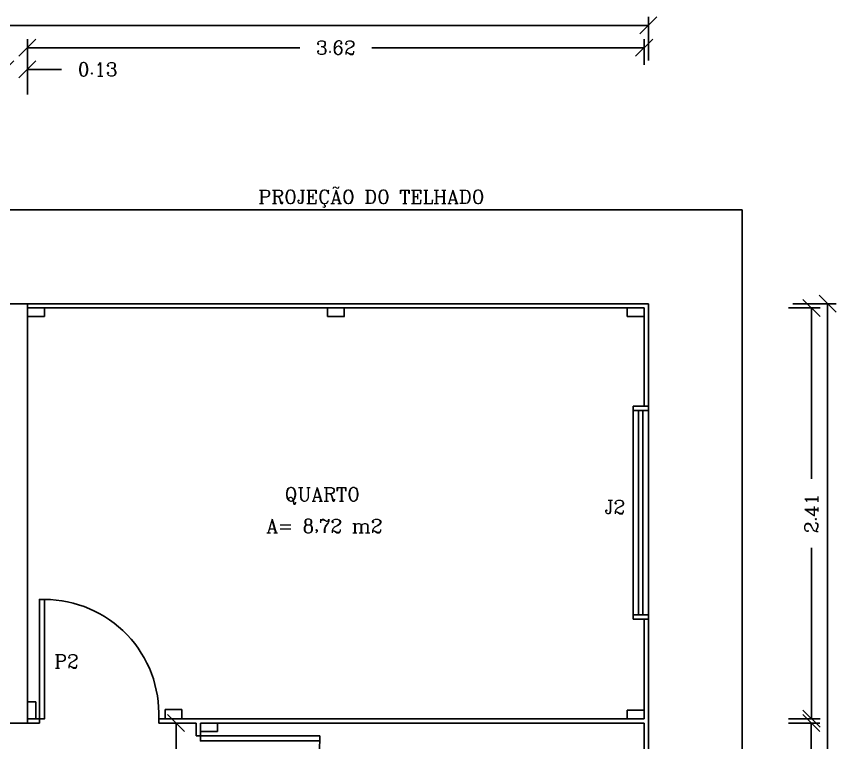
# Model space of a CAD drawing. Extents: x -7 to 226, y -20 to 32.
# Drawn here: x 116.471 to 121.284, y 16.795 to 21.056 of the extents above; entities that cross this region are included whole.
import ezdxf
from ezdxf.enums import TextEntityAlignment as Align

# ---------------------------------------------------------------- set-up
doc = ezdxf.new("R2010")
doc.units = 0
doc.header["$LTSCALE"] = 20
doc.linetypes.add('DASHED2', pattern=[0.375, 0.25, -0.125])
doc.layers.get('0').update_dxf_attribs({"linetype": 'CONTINUOUS'})
doc.layers.get('DEFPOINTS').update_dxf_attribs({"linetype": 'CONTINUOUS'})
for name, color, linetype in [('CONCRETO', 5, 'CONTINUOUS'), ('COTAS', 244, 'CONTINUOUS'), ('DIM', 244, 'CONTINUOUS'), ('JANELA', 5, 'CONTINUOUS'), ('PAREDALV', 7, 'CONTINUOUS'), ('PAREDE', 250, 'CONTINUOUS'), ('PORTA', 1, 'CONTINUOUS'), ('TEXTO', 244, 'CONTINUOUS'), ('VISTAL', 30, 'CONTINUOUS'), ('VISTAP', 244, 'CONTINUOUS')]:
    doc.layers.add(name, color=color, linetype=linetype)
doc.styles.add('ROMANC', font='romanc.shx', dxfattribs={"height": 0.08})
doc.dimstyles.new('ROMANC', dxfattribs={"dimtxt": 0.1, "dimasz": 0.18, "dimexe": 0.05, "dimexo": 0.0625, "dimgap": 0.09, "dimtad": 0, "dimzin": 0, "dimtxsty": 'ROMANC', "dimblk1": 'NONE', "dimblk2": 'NONE', "dimsah": 1, "dimcen": 0.09, "dimclrd": 244, "dimclre": 244, "dimclrt": 244, "dimazin": 3, "dimtfac": 1, "dimtdec": 4, "dimtofl": 0, "dimtmove": 0, "dimatfit": 3, "dimtolj": 1, "dimtzin": 0})

# ---------------------------------------------------------------- blocks, each defined once
blk = doc.blocks.new('_OBLIQUE')
at = {"color": 0, "linetype": 'BYBLOCK'}
blk.add_line((-0.5, -0.5), (0.5, 0.5), dxfattribs=at)
blk = doc.blocks.new('*D19')
at = {"color": 244, "linetype": 'BYBLOCK'}
for p, q in [((151.5031, 2.0469), (151.5031, 2.1967)), ((155.1216, 2.0469), (155.1216, 2.1967)), ((151.5031, 2.1467), (153.1005, 2.1467)), ((155.1216, 2.1467), (153.5243, 2.1467))]:
    blk.add_line(p, q, dxfattribs=at)
at = {"layer": 'DEFPOINTS', "color": 0, "linetype": 'BYBLOCK'}
for p in [(155.1216, 2.1467), (151.5031, 1.9844), (155.1216, 1.9844)]:
    blk.add_point(p, dxfattribs=at)
at = {"color": 244, "linetype": 'BYBLOCK', "xscale": 0.1, "yscale": 0.1, "zscale": 0.1, "rotation": 180}
blk.add_blockref('_OBLIQUE', (151.5031, 2.1467), dxfattribs=at)
at = {"color": 244, "linetype": 'BYBLOCK', "xscale": 0.1, "yscale": 0.1, "zscale": 0.1}
blk.add_blockref('_OBLIQUE', (155.1216, 2.1467), dxfattribs=at)
at = {"color": 244, "linetype": 'BYBLOCK', "insert": (153.3124, 2.1467), "char_height": 0.08, "attachment_point": 5, "style": 'ROMANC'}
blk.add_mtext('\\A1;3.62', dxfattribs=at)
blk = doc.blocks.new('*D20')
at = {"color": 244, "linetype": 'BYBLOCK'}
for p, q in [((146.7681, 2.0719), (146.7681, 2.3277)), ((155.1466, 2.0719), (155.1466, 2.3277)), ((146.7681, 2.2777), (150.7455, 2.2777)), ((155.1466, 2.2777), (151.1693, 2.2777))]:
    blk.add_line(p, q, dxfattribs=at)
at = {"layer": 'DEFPOINTS', "color": 0, "linetype": 'BYBLOCK'}
for p in [(155.1466, 2.2777), (146.7681, 2.0094), (155.1466, 2.0094)]:
    blk.add_point(p, dxfattribs=at)
at = {"color": 244, "linetype": 'BYBLOCK', "xscale": 0.1, "yscale": 0.1, "zscale": 0.1, "rotation": 180}
blk.add_blockref('_OBLIQUE', (146.7681, 2.2777), dxfattribs=at)
at = {"color": 244, "linetype": 'BYBLOCK', "xscale": 0.1, "yscale": 0.1, "zscale": 0.1}
blk.add_blockref('_OBLIQUE', (155.1466, 2.2777), dxfattribs=at)
at = {"color": 244, "linetype": 'BYBLOCK', "insert": (150.9574, 2.2777), "char_height": 0.08, "attachment_point": 5, "style": 'ROMANC'}
blk.add_mtext('\\A1;8.38', dxfattribs=at)
blk = doc.blocks.new('*D22')
at = {"color": 244, "linetype": 'BYBLOCK'}
for p, q in [((151.3731, 1.9419), (151.3731, 2.2447)), ((151.5031, 2.0469), (151.5031, 2.2447)), ((151.3731, 2.1947), (151.3731, 2.1947)), ((151.5031, 2.1947), (151.7031, 2.1947))]:
    blk.add_line(p, q, dxfattribs=at)
at = {"layer": 'DEFPOINTS', "color": 0, "linetype": 'BYBLOCK'}
for p in [(151.5031, 2.1947), (151.5031, 1.9844), (151.3731, 1.8794)]:
    blk.add_point(p, dxfattribs=at)
at = {"color": 244, "linetype": 'BYBLOCK', "xscale": 0.1, "yscale": 0.1, "zscale": 0.1}
blk.add_blockref('_OBLIQUE', (151.3731, 2.1947), dxfattribs=at)
at = {"color": 244, "linetype": 'BYBLOCK', "xscale": 0.1, "yscale": 0.1, "zscale": 0.1, "rotation": 180}
blk.add_blockref('_OBLIQUE', (151.5031, 2.1947), dxfattribs=at)
at = {"color": 244, "linetype": 'BYBLOCK', "insert": (151.915, 2.1947), "char_height": 0.08, "attachment_point": 5, "style": 'ROMANC'}
blk.add_mtext('\\A1;0.13', dxfattribs=at)
blk = doc.blocks.new('*D23')
at = {"color": 244, "linetype": 'BYBLOCK'}
for p, q in [((155.1841, 1.9844), (155.3688, 1.9844)), ((155.3188, 1.9844), (155.3188, 0.9818)), ((155.3188, -0.4256), (155.3188, 0.577)), ((155.1841, -0.4256), (155.3688, -0.4256))]:
    blk.add_line(p, q, dxfattribs=at)
at = {"layer": 'DEFPOINTS', "color": 0, "linetype": 'BYBLOCK'}
for p in [(155.1216, 1.9844), (155.1216, -0.4256), (155.3188, -0.4256)]:
    blk.add_point(p, dxfattribs=at)
at = {"color": 244, "linetype": 'BYBLOCK', "xscale": 0.1, "yscale": 0.1, "zscale": 0.1}
for p, rotation in [((155.3188, 1.9844), 90), ((155.3188, -0.4256), 270)]:
    blk.add_blockref('_OBLIQUE', p, dxfattribs=dict(at, rotation=rotation))
at = {"color": 244, "linetype": 'BYBLOCK', "insert": (155.3188, 0.7794), "char_height": 0.08, "attachment_point": 5, "rotation": 90, "style": 'ROMANC'}
blk.add_mtext('\\A1;2.41', dxfattribs=at)
blk = doc.blocks.new('*D24')
at = {"color": 244, "linetype": 'BYBLOCK'}
for p, q in [((155.1841, -0.4506), (155.3674, -0.4506)), ((155.3174, -0.4506), (155.3174, -1.9962)), ((155.3174, -3.9656), (155.3174, -2.42)), ((155.1841, -3.9656), (155.3674, -3.9656))]:
    blk.add_line(p, q, dxfattribs=at)
at = {"layer": 'DEFPOINTS', "color": 0, "linetype": 'BYBLOCK'}
for p in [(155.1216, -0.4506), (155.1216, -3.9656), (155.3174, -3.9656)]:
    blk.add_point(p, dxfattribs=at)
at = {"color": 244, "linetype": 'BYBLOCK', "xscale": 0.1, "yscale": 0.1, "zscale": 0.1}
for p, rotation in [((155.3174, -0.4506), 90), ((155.3174, -3.9656), 270)]:
    blk.add_blockref('_OBLIQUE', p, dxfattribs=dict(at, rotation=rotation))
at = {"color": 244, "linetype": 'BYBLOCK', "insert": (155.3174, -2.2081), "char_height": 0.08, "attachment_point": 5, "rotation": 90, "style": 'ROMANC'}
blk.add_mtext('\\A1;3.52', dxfattribs=at)
blk = doc.blocks.new('*D25')
at = {"color": 244, "linetype": 'BYBLOCK'}
for p, q in [((155.2091, 2.0094), (155.4635, 2.0094)), ((155.4135, 2.0094), (155.4135, -0.7787)), ((155.4135, -3.9906), (155.4135, -1.2025)), ((155.2091, -3.9906), (155.4635, -3.9906))]:
    blk.add_line(p, q, dxfattribs=at)
at = {"layer": 'DEFPOINTS', "color": 0, "linetype": 'BYBLOCK'}
for p in [(155.1466, 2.0094), (155.1466, -3.9906), (155.4135, -3.9906)]:
    blk.add_point(p, dxfattribs=at)
at = {"color": 244, "linetype": 'BYBLOCK', "xscale": 0.1, "yscale": 0.1, "zscale": 0.1}
for p, rotation in [((155.4135, 2.0094), 90), ((155.4135, -3.9906), 270)]:
    blk.add_blockref('_OBLIQUE', p, dxfattribs=dict(at, rotation=rotation))
at = {"color": 244, "linetype": 'BYBLOCK', "insert": (155.4135, -0.9906), "char_height": 0.08, "attachment_point": 5, "rotation": 90, "style": 'ROMANC'}
blk.add_mtext('\\A1;6.00', dxfattribs=at)
blk = doc.blocks.new('*D35')
at = {"color": 244, "linetype": 'BYBLOCK'}
for p, q in [((152.4307, -0.4506), (152.3249, -0.4506)), ((152.3749, -0.4506), (152.3749, -0.6637)), ((152.3749, -1.3006), (152.3749, -1.0875)), ((152.4307, -1.3006), (152.3249, -1.3006))]:
    blk.add_line(p, q, dxfattribs=at)
at = {"layer": 'DEFPOINTS', "color": 0, "linetype": 'BYBLOCK'}
for p in [(152.4932, -0.4506), (152.3749, -1.3006), (152.4932, -1.3006)]:
    blk.add_point(p, dxfattribs=at)
at = {"color": 244, "linetype": 'BYBLOCK', "xscale": 0.1, "yscale": 0.1, "zscale": 0.1}
for p, rotation in [((152.3749, -0.4506), 90), ((152.3749, -1.3006), 270)]:
    blk.add_blockref('_OBLIQUE', p, dxfattribs=dict(at, rotation=rotation))
at = {"color": 244, "linetype": 'BYBLOCK', "insert": (152.3749, -0.8756), "char_height": 0.08, "attachment_point": 5, "rotation": 90, "style": 'ROMANC'}
blk.add_mtext('\\A1;0.85', dxfattribs=at)

msp = doc.modelspace()

# ---------------------------------------------------------------- linework, layer by layer
at = {"layer": 'CONCRETO', "color": 250, "linetype": 'CONTINUOUS'}
for p, q in [((116.5861, 17.0349), (116.5361, 17.0349)), ((117.3434, 16.9894), (117.4418, 16.9894))]:
    msp.add_line(p, q, dxfattribs=at)
at = {"layer": 'DIM', "color": 30, "linetype": 'DASHED2'}
msp.add_line((116.0735, 19.9199), (120.7296, 19.9199), dxfattribs=at)
at = {"layer": 'JANELA', "color": 1}
for p, q in [((120.1221, 18.7445), (120.1221, 17.5445)), ((120.1471, 18.7445), (120.1471, 17.5445))]:
    msp.add_line(p, q, dxfattribs=at)
at = {"layer": 'PAREDALV'}
for p, q in [((116.5361, 19.3699), (116.1061, 19.3699)), ((116.5361, 16.9099), (116.5361, 19.3699)), ((116.5361, 16.9099), (116.3361, 16.9099))]:
    msp.add_line(p, q, dxfattribs=at)
at = {"layer": 'PAREDE'}
for p, q in [((116.5361, 19.3699), (120.1796, 19.3699)), ((120.1796, 19.3699), (120.1796, 18.7445)), ((116.5361, 19.3449), (120.1546, 19.3449)), ((120.1546, 19.3449), (120.1546, 18.7695)), ((120.0896, 18.7445), (120.0896, 18.7695)), ((120.0896, 17.5195), (120.0896, 17.5445)), ((120.1546, 17.5195), (120.1546, 16.9349)), ((120.1796, 17.5445), (120.1796, 13.3699)), ((117.5262, 16.9099), (117.5262, 16.8349)), ((117.5512, 16.9099), (117.5512, 16.8349)), ((120.1546, 16.9099), (120.1546, 13.3949))]:
    msp.add_line(p, q, dxfattribs=at)
at = {"layer": 'PAREDE', "color": 250, "linetype": 'CONTINUOUS'}
for p, q in [((116.6361, 19.3449), (116.6361, 19.2949)), ((118.2961, 19.3449), (118.2961, 19.2949)), ((118.3946, 19.3449), (118.3946, 19.2949)), ((120.0546, 19.3449), (120.0546, 19.2949)), ((116.6361, 19.2949), (116.5361, 19.2949)), ((118.2961, 19.2949), (118.3961, 19.2949)), ((120.0546, 19.2949), (120.1546, 19.2949)), ((116.5861, 17.0349), (116.5861, 16.9349)), ((117.3434, 16.9894), (117.3434, 16.9394)), ((117.4418, 16.9894), (117.4418, 16.9394)), ((120.0545, 16.9349), (120.0545, 16.9852)), ((120.0545, 16.9852), (120.1546, 16.9852)), ((116.5861, 16.9349), (116.5361, 16.9349)), ((117.6514, 16.8599), (117.6514, 16.9099)), ((117.5514, 16.8599), (117.6514, 16.8599))]:
    msp.add_line(p, q, dxfattribs=at)
at = {"layer": 'PAREDE', "color": 250}
for p, q in [((120.1796, 18.7695), (120.0896, 18.7695)), ((120.1796, 18.7445), (120.0896, 18.7445)), ((120.1796, 18.7445), (120.1546, 18.7445)), ((120.1796, 17.5445), (120.0896, 17.5445)), ((120.1796, 17.5195), (120.0896, 17.5195)), ((120.1796, 17.5445), (120.1546, 17.5445)), ((116.6061, 16.9349), (116.5361, 16.9349)), ((116.6061, 16.9099), (116.5361, 16.9099)), ((116.6061, 16.9349), (116.6061, 16.9099)), ((120.1546, 16.9349), (117.3061, 16.9349)), ((117.3061, 16.9349), (117.3061, 16.9099)), ((117.5262, 16.9099), (117.3061, 16.9099)), ((120.1546, 16.9099), (117.5512, 16.9099)), ((117.5512, 16.8349), (117.5262, 16.8349))]:
    msp.add_line(p, q, dxfattribs=at)
at = {"layer": 'PORTA'}
for points in [[(116.6061, 16.9349), (116.6361, 16.9349), (116.6361, 17.6349), (116.6061, 17.6349)], [(117.5512, 16.8349), (117.5512, 16.8049), (118.2512, 16.8049), (118.2512, 16.8349)]]:
    msp.add_lwpolyline(points, close=True, dxfattribs=at)
at = {"layer": 'PORTA', "color": 30}
for centre, start, end in [((116.6361, 16.9642), 357.4911, 90), ((117.5805, 16.8049), 267.4911, 0)]:
    msp.add_arc(centre, 0.6706, start, end, dxfattribs=at)
at = {"layer": 'VISTAL', "linetype": 'DASHED2'}
msp.add_line((120.7296, 19.9199), (120.7296, 12.8199), dxfattribs=at)
at = {"layer": 'VISTAP'}
for p, q in [((120.0896, 17.5445), (120.0896, 18.7445)), ((120.1796, 17.5445), (120.1796, 18.7445))]:
    msp.add_line(p, q, dxfattribs=at)

# ---------------------------------------------------------------- texts
at = {"layer": 'TEXTO', "linetype": 'CONTINUOUS', "style": 'ROMANC'}
for s, p in [('PROJEÇÃO DO TELHADO', (118.5545, 19.9961)), ('QUARTO', (118.2659, 18.2431)), ('A= 8,72 m2', (118.2784, 18.0667))]:
    msp.add_text(s, height=0.08, dxfattribs=at).set_placement(p, align=Align.MIDDLE)
at = {"layer": 'TEXTO', "style": 'ROMANC'}
for s, p in [('J2', (119.9836, 18.1775)), ('P2', (116.7648, 17.2723))]:
    msp.add_text(s, height=0.08, dxfattribs=at).set_placement(p, align=Align.MIDDLE)

# ---------------------------------------------------------------- dimensions: what is measured, and where the dimension line sits
at = {"layer": 'COTAS', "color": 10, "linetype": 'CONTINUOUS'}
for base, p1, p2, picture, middle, set_off in [((120.1796, 21.0031), (111.8011, 20.7348), (120.1796, 20.7348), '*D20', (115.9904, 21.0031), (-34.967, 18.7254)), ((120.1546, 20.8721), (116.5361, 20.7098), (120.1546, 20.7098), '*D19', (118.3454, 20.8721), (-34.967, 18.7254)), ((116.5361, 20.7447), (116.4061, 20.4293), (116.5361, 20.5343), '*D22', (116.9481, 20.7447), (-34.967, 18.5499))]:
    dim = msp.add_linear_dim(base=base, p1=p1, p2=p2, dimstyle='ROMANC', override={"dimasz": 0.1, "dimblk1": 'OBLIQUE', "dimblk2": 'OBLIQUE'}, dxfattribs=at)
    dim.commit()
    dim.dimension.update_dxf_attribs({"geometry": picture, "text_midpoint": middle, "insert": set_off})
for base, p1, p2, picture, middle, set_off in [((121.1364, 16.9349), (120.9392, 19.3449), (120.9392, 16.9349), '*D23', (121.1364, 18.1399), (-34.1824, 17.3605)), ((121.2311, 13.3699), (120.9642, 19.3699), (120.9642, 13.3699), '*D25', (121.2311, 16.3699), (-34.1824, 17.3605)), ((117.4079, 16.0599), (117.5262, 16.9099), (117.5262, 16.0599), '*D35', (117.4079, 16.4849), (-34.967, 17.3605)), ((121.1350701844, 13.3948904386), (120.9392403013, 16.9098904386), (120.9392403013, 13.3948904386), '*D24', (121.1350701844, 15.1523904386), (-34.1823644713, 17.3604615422))]:
    dim = msp.add_linear_dim(base=base, p1=p1, p2=p2, angle=90, dimstyle='ROMANC', override={"dimasz": 0.1, "dimblk1": 'OBLIQUE', "dimblk2": 'OBLIQUE'}, dxfattribs=at)
    dim.commit()
    dim.dimension.update_dxf_attribs({"geometry": picture, "text_midpoint": middle, "insert": set_off})

doc.saveas('drawing.dxf')
